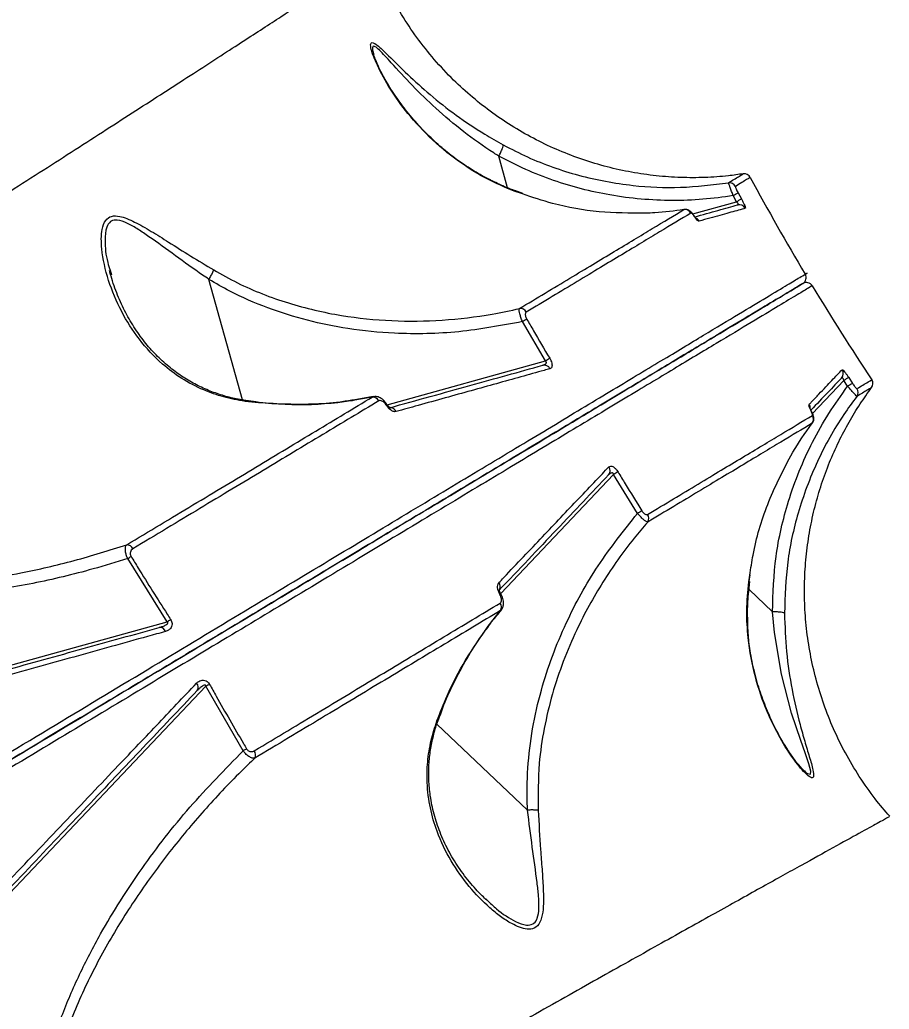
# Model space of a CAD drawing. Header units: millimetres. Extents: x -7245 to 6306, y -6696 to 5973.
# Drawn here: x -2792.1 to -2664.7, y 2020.5 to 2165.5 of the extents above; entities that cross this region are included whole.
import ezdxf

# ---------------------------------------------------------------- set-up
doc = ezdxf.new("R2010")
doc.units = ezdxf.units.MM
for name, color, linetype in [('DIKOM_ОБЪЕКТ', 7, 'Continuous'), ('DIKOM_РАЗМЕР_ЗОНА', 7, 'Continuous'), ('DIKOM_РАЗМЕР_ОБЪЕКТА', 7, 'Continuous')]:
    doc.layers.add(name, color=color, linetype=linetype)
doc.styles.add('style1', font='arial.ttf', dxfattribs={"width": 0.8})
doc.dimstyles.new('1-50', dxfattribs={"dimtxt": 300, "dimasz": 200, "dimexe": 100, "dimexo": 0, "dimgap": 100, "dimtad": 1, "dimtxsty": 'style1', "dimcen": 200, "dimclrd": 7, "dimclre": 7, "dimclrt": 7, "dimadec": 1, "dimazin": 2, "dimtfac": 1, "dimtmove": 0, "dimatfit": 2, "dimfxl": 0, "dimlwd": 25, "dimlwe": 18, "dimarcsym": 0})

# ---------------------------------------------------------------- blocks, each defined once
blk = doc.blocks.new('*D10')
at = {"layer": 'Defpoints', "color": 0, "transparency": 16777216}
for p in [(-4365.71, 2792.53), (4306.16, 475.6), (4306.16, -5965.27)]:
    blk.add_point(p, dxfattribs=at)
at = {"layer": 'DIKOM_РАЗМЕР_ОБЪЕКТА', "color": 7, "lineweight": 18, "transparency": 16777216}
for p, q in [((-4365.71, 2792.53), (-4365.71, -6065.27)), ((4306.16, 475.6), (4306.16, -6065.27))]:
    blk.add_line(p, q, dxfattribs=at)
at = {"layer": 'DIKOM_РАЗМЕР_ОБЪЕКТА', "color": 7, "lineweight": 25, "transparency": 16777216}
blk.add_line((-4165.71, -5965.27), (4106.16, -5965.27), dxfattribs=at)
at = {"layer": 'DIKOM_РАЗМЕР_ОБЪЕКТА', "color": 7, "transparency": 16777216}
for points in [[(-4165.71, -5931.93), (-4165.71, -5998.6), (-4365.71, -5965.27)], [(4106.16, -5931.93), (4106.16, -5998.6), (4306.16, -5965.27)]]:
    blk.add_solid(points, dxfattribs=at)
at = {"layer": 'DIKOM_РАЗМЕР_ОБЪЕКТА', "color": 7, "transparency": 16777216, "insert": (-85.78, -5712.1), "char_height": 300, "attachment_point": 5, "style": 'style1'}
blk.add_mtext('8650', dxfattribs=at)
blk = doc.blocks.new('*D11')
at = {"layer": 'Defpoints', "color": 0, "transparency": 16777216}
for p in [(-3472.32, 4472.83), (-6199.73, -2928.86), (1850.21, -2928.86)]:
    blk.add_point(p, dxfattribs=at)
at = {"layer": 'DIKOM_РАЗМЕР_ОБЪЕКТА', "color": 7, "lineweight": 18, "transparency": 16777216}
for p, q in [((-3472.32, 4472.83), (-6299.73, 4472.83)), ((1850.21, -2928.86), (-6299.73, -2928.86))]:
    blk.add_line(p, q, dxfattribs=at)
at = {"layer": 'DIKOM_РАЗМЕР_ОБЪЕКТА', "color": 7, "lineweight": 25, "transparency": 16777216}
blk.add_line((-6199.73, 4272.83), (-6199.73, -2728.86), dxfattribs=at)
at = {"layer": 'DIKOM_РАЗМЕР_ОБЪЕКТА', "color": 7, "transparency": 16777216}
for points in [[(-6233.06, 4272.83), (-6166.39, 4272.83), (-6199.73, 4472.83)], [(-6233.06, -2728.86), (-6166.39, -2728.86), (-6199.73, -2928.86)]]:
    blk.add_solid(points, dxfattribs=at)
at = {"layer": 'DIKOM_РАЗМЕР_ОБЪЕКТА', "color": 7, "transparency": 16777216, "insert": (-6452.9, 984.54), "char_height": 300, "attachment_point": 5, "rotation": 90, "style": 'style1'}
blk.add_mtext('7400', dxfattribs=at)
blk = doc.blocks.new('*D13')
at = {"layer": 'Defpoints', "color": 0, "transparency": 16777216}
for p in [(-4231.86, 5972.83), (-6795, -4928.88), (1792.4, -4928.88)]:
    blk.add_point(p, dxfattribs=at)
at = {"layer": 'DIKOM_РАЗМЕР_ЗОНА', "color": 7, "lineweight": 18, "transparency": 16777216}
for p, q in [((-4231.86, 5972.83), (-6895, 5972.83)), ((1792.4, -4928.88), (-6895, -4928.88))]:
    blk.add_line(p, q, dxfattribs=at)
at = {"layer": 'DIKOM_РАЗМЕР_ЗОНА', "color": 7, "lineweight": 25, "transparency": 16777216}
blk.add_line((-6795, 5772.83), (-6795, -4728.88), dxfattribs=at)
at = {"layer": 'DIKOM_РАЗМЕР_ЗОНА', "color": 7, "transparency": 16777216}
for points in [[(-6828.33, 5772.83), (-6761.67, 5772.83), (-6795, 5972.83)], [(-6828.33, -4728.88), (-6761.67, -4728.88), (-6795, -4928.88)]]:
    blk.add_solid(points, dxfattribs=at)
at = {"layer": 'DIKOM_РАЗМЕР_ЗОНА', "color": 7, "transparency": 16777216, "insert": (-7048.17, 972.94), "char_height": 300, "attachment_point": 5, "rotation": 90, "style": 'style1'}
blk.add_mtext('10900', dxfattribs=at)

msp = doc.modelspace()

# ---------------------------------------------------------------- linework, layer by layer
at = {"layer": 'DIKOM_ОБЪЕКТ', "color": 7, "linetype": 'Continuous', "lineweight": 15}
for p, q in [((-2740.209, 2160.444), (-2740.27, 2160.638)), ((-2740.267, 2160.597), (-2740.23, 2160.474)), ((-2720.604, 2140.88), (-2721.893, 2145.528)), ((-2688.236, 2141.623), (-2688.022, 2141.752)), ((-2718.445, 2140.006), (-2719.636, 2140.383)), ((-2718.378, 2140.062), (-2719.545, 2140.495)), ((-2686.825, 2140.178), (-2686.335, 2139.289)), ((-2693.475, 2137.074), (-2687.05, 2138.856)), ((-2687.05, 2138.856), (-2687.54, 2139.748)), ((-2693.263, 2136.793), (-2693.259, 2136.787)), ((-2778.905, 2128.807), (-2778.705, 2128.13)), ((-2759.503, 2109.82), (-2764.395, 2127.46)), ((-2715.071, 2115.519), (-2718.442, 2121.29)), ((-2738.247, 2109.092), (-2715.071, 2115.519)), ((-2671.31, 2112.661), (-2675.904, 2107.821)), ((-2670.753, 2111.809), (-2671.31, 2112.661)), ((-2670.593, 2113.089), (-2670.037, 2112.239)), ((-2667.248, 2111.622), (-2667.282, 2111.601)), ((-2740.463, 2110.225), (-2743.289, 2109.713)), ((-2743.289, 2109.713), (-2743.226, 2109.771)), ((-2740.339, 2110.308), (-2743.232, 2109.76)), ((-2740.463, 2110.225), (-2740.324, 2110.26)), ((-2669.174, 2110.465), (-2669.424, 2110.315)), ((-2705.071, 2098.876), (-2721.627, 2081.429)), ((-2701.558, 2093.191), (-2705.071, 2098.876)), ((-2770.51, 2077.314), (-2776.313, 2086.568)), ((-2685.261, 2083.173), (-2685.104, 2084.124)), ((-2685.188, 2083.211), (-2685.059, 2084.164)), ((-2681.777, 2078.764), (-2685.214, 2082.026)), ((-2721.588, 2081.351), (-2721.587, 2081.35)), ((-2721.558, 2079.032), (-2721.666, 2078.942)), ((-2723.445, 2076.687), (-2721.666, 2078.942)), ((-2825.493, 2062.066), (-2770.51, 2077.314)), ((-2723.445, 2076.687), (-2723.364, 2076.715)), ((-2764.831, 2067.863), (-2804.083, 2026.5)), ((-2759.384, 2058.394), (-2764.831, 2067.863)), ((-2717.684, 2049.719), (-2730.964, 2062.322)), ((-2723.817, 2036.717), (-2723.643, 2036.555))]:
    msp.add_line(p, q, dxfattribs=at)
at = {"layer": 'DIKOM_ОБЪЕКТ', "color": 7, "linetype": 'Continuous', "lineweight": 15, "flags": 128}
for points in [[(-2693.259, 2136.787), (-2693.253, 2136.776), (-2693.236, 2136.703)], [(-2738.299, 2109.164), (-2738.299, 2109.158), (-2738.328, 2109.117), (-2738.405, 2109.048)], [(-2676.116, 2108.21), (-2676.059, 2108.16), (-2676.048, 2108.143)], [(-2677.141, 2055.512), (-2676.913, 2055.27), (-2676.653, 2055.07), (-2676.211, 2054.955), (-2676.148, 2055.408), (-2676.421, 2056.47), (-2676.982, 2058.097), (-2677.641, 2059.928), (-2678.971, 2063.935), (-2680.463, 2069.647), (-2681.486, 2075.726), (-2681.769, 2078.756), (-2681.769, 2078.76), (-2681.769, 2078.76)]]:
    msp.add_lwpolyline(points, dxfattribs=at)
at = {"layer": 'DIKOM_ОБЪЕКТ', "color": 7, "linetype": 'Continuous', "lineweight": 15}
for centre, radius, start, end in [((-2685.907, 2141.945), 1, 28.22935, 98.99315), ((-2688.09, 2140.634), 1, 28.2884, 98.41139), ((-2359.315, 2317.953), 370, 208.32132, 210.84547), ((-2690.75, 2145.893), 6.933, 297.58236, 304.48548), ((-2690.182, 2144.832), 6.747, 297.65967, 304.75594), ((-2694.618, 2136.712), 1.001, 28.14711, 97.9334), ((-2686.639, 2137.419), 0.995, 28.54194, 105.37147), ((-2693.423, 2135.539), 1.005, 27.89443, 62.96666), ((-2677.838, 2127.732), 1, 301, 30.82783), ((-2676.808, 2126.017), 1, 31.13438, 121), ((-2359.315, 2317.953), 370, 211.15448, 213.67861), ((-2718.769, 2122.203), 1.006, 27.6389, 95.96433), ((-2723.972, 2131.017), 11.189, 299.62186, 303.46184), ((-2720.42, 2124.552), 10.498, 300.63173, 304.72938), ((-2715.246, 2113.989), 0.928, 24.90067, 103.19944), ((-2672.386, 2113.699), 0.994, 316.64316, 33.48439), ((-2667.495, 2107.076), 6.764, 117.26008, 124.33633), ((-2668.046, 2112.22), 1, 323.02818, 33.72388), ((-2666.866, 2106.145), 6.87, 117.48674, 124.4576), ((-2670.228, 2110.909), 0.999, 323.54978, 33.73991), ((-2740.394, 2109.213), 1.013, 27.18321, 93.89563), ((-2737.818, 2107.735), 0.941, 22.9251, 89.59221), ((-2677.23, 2108.593), 1.003, 359.31112, 34.11789), ((-2676.757, 2106.986), 1.001, 324.06059, 33.84011), ((-2706.503, 2099.44), 0.927, 318.76397, 37.1319), ((-2699.718, 2090.112), 10.27, 117.22452, 121.41165), ((-2695.668, 2083.898), 11.002, 118.46112, 122.36651), ((-2700.905, 2092.473), 1.006, 326.04312, 34.39222), ((-2776.463, 2087.552), 1.032, 26.29133, 89.94271), ((-2784.386, 2099.67), 15.389, 301.6415, 303.83453), ((-2722.596, 2082.449), 0.919, 331.01326, 39.98194), ((-2721.619, 2081.166), 0.188, 80.32001, 129.45252), ((-2722.526, 2079.478), 1.013, 328.10701, 34.83499), ((-2777.615, 2088.214), 13.011, 303.09962, 305.70322), ((-2771.57, 2075.641), 0.838, 16.96182, 97.38863), ((-2766.807, 2067.712), 0.838, 324.65465, 45.0069), ((-2757.835, 2055.117), 14.54, 116.43306, 118.76339), ((-2752.273, 2046.306), 14.025, 118.06165, 120.46678), ((-2758.587, 2057.8), 1.033, 332.06447, 35.67221)]:
    msp.add_arc(centre, radius, start, end, dxfattribs=at)
for points, knots in [([(-2860.06, 2098.256), (-2855.899, 2100.873), (-2847.578, 2106.107), (-2835.741, 2113.577), (-2824.411, 2120.746), (-2813.289, 2127.803), (-2802.51, 2134.665), (-2792.197, 2141.252), (-2782.641, 2147.377), (-2773.91, 2152.99), (-2766.059, 2158.054), (-2759.335, 2162.405), (-2753.704, 2166.058), (-2749.103, 2169.049), (-2745.41, 2171.456), (-2742.644, 2173.261), (-2740.955, 2174.364), (-2740.21, 2174.852), (-2740.368, 2174.748), (-2740.397, 2174.729)], [0, 0, 0, 0, 0.0566677, 0.1133346, 0.1705658, 0.2277969, 0.2910649, 0.3543811, 0.4176485, 0.48278, 0.5479666, 0.6130973, 0.6743748, 0.7356982, 0.7969747, 0.86002, 0.9231162, 0.9861606, 1, 1, 1, 1]), ([(-2686.064, 2142.957), (-2686.783, 2142.849), (-2688.643, 2142.568), (-2691.703, 2142.374), (-2695.243, 2142.363), (-2698.839, 2142.618), (-2702.45, 2143.138), (-2706.045, 2143.929), (-2709.592, 2144.988), (-2713.066, 2146.313), (-2716.444, 2147.899), (-2719.702, 2149.736), (-2722.819, 2151.817), (-2725.777, 2154.128), (-2728.652, 2156.745), (-2731.392, 2159.666), (-2733.939, 2162.877), (-2736.191, 2166.239), (-2738.123, 2169.73), (-2739.48, 2172.581), (-2740.092, 2174.298), (-2740.263, 2174.779)], [0, 0, 0, 0, 0.0320902, 0.0829358, 0.1351113, 0.188176, 0.2418539, 0.2959651, 0.3503889, 0.405045, 0.4598785, 0.514853, 0.5699318, 0.6250952, 0.6803254, 0.7413058, 0.8015587, 0.860977, 0.9196102, 0.9774974, 1, 1, 1, 1]), ([(-2719.636, 2140.383), (-2720.988, 2140.961), (-2723.695, 2142.117), (-2727.763, 2144.631), (-2731.729, 2147.844), (-2735.18, 2151.585), (-2737.876, 2155.356), (-2739.438, 2158.187), (-2740.271, 2160.125), (-2740.642, 2161.249), (-2740.751, 2162.089), (-2740.423, 2162.274), (-2739.761, 2161.836), (-2738.97, 2161.126), (-2737.564, 2159.741), (-2736.229, 2158.445), (-2735.244, 2157.49)], [0, 0, 0, 0, 0.0875686, 0.1752733, 0.2966896, 0.4182768, 0.5239392, 0.6293744, 0.6699291, 0.7103662, 0.752465, 0.7949628, 0.831965, 0.8668589, 0.9018613, 1, 1, 1, 1]), ([(-2721.893, 2145.537), (-2721.894, 2145.538), (-2722.144, 2145.698), (-2723.941, 2146.814), (-2727.14, 2149.106), (-2731.12, 2152.453), (-2734.661, 2155.911), (-2737.067, 2158.553), (-2738.594, 2160.238), (-2739.421, 2161.103), (-2740.055, 2161.637), (-2740.314, 2161.655), (-2740.434, 2161.45), (-2740.453, 2161.162), (-2740.305, 2160.71), (-2740.267, 2160.597)], [0, 0, 0, 0, 0.0001242, 0.0278954, 0.198812, 0.3734206, 0.5376195, 0.7050088, 0.760528, 0.81704, 0.8723061, 0.9177692, 0.9272765, 0.981821, 1, 1, 1, 1]), ([(-2722.852, 2141.915), (-2722.949, 2141.96), (-2723.878, 2142.389), (-2725.55, 2143.358), (-2727.86, 2144.842), (-2730.054, 2146.554), (-2732.179, 2148.477), (-2734.195, 2150.607), (-2736.012, 2152.849), (-2737.517, 2155.017), (-2738.66, 2156.92), (-2739.441, 2158.431), (-2739.93, 2159.537), (-2740.194, 2160.251), (-2740.261, 2160.5), (-2740.285, 2160.591)], [0, 0, 0, 0, 0.0101528, 0.0979934, 0.1901182, 0.2856943, 0.3852647, 0.4930867, 0.6050046, 0.7102161, 0.7981219, 0.8749304, 0.9336569, 0.9758043, 1, 1, 1, 1]), ([(-2735.244, 2157.49), (-2734.182, 2156.505), (-2732.01, 2154.49), (-2728.22, 2151.528), (-2724.58, 2149.059), (-2722.156, 2147.691), (-2721.239, 2147.174)], [0, 0, 0, 0, 0.2684728, 0.5491402, 0.8296352, 1, 1, 1, 1]), ([(-2721.893, 2145.537), (-2721.792, 2145.734), (-2721.591, 2146.127), (-2721.369, 2146.637), (-2721.252, 2146.982), (-2721.228, 2147.128), (-2721.237, 2147.166), (-2721.239, 2147.174)], [0, 0, 0, 0, 0.2525692, 0.5050957, 0.7575588, 0.9486447, 1, 1, 1, 1]), ([(-2721.239, 2147.174), (-2720.062, 2146.569), (-2716.525, 2144.751), (-2710.185, 2142.534), (-2702.625, 2141.121), (-2695.221, 2140.77), (-2690.578, 2141.337), (-2688.236, 2141.623)], [0, 0, 0, 0, 0.1161188, 0.3488657, 0.5873446, 0.791863, 1, 1, 1, 1]), ([(-2721.893, 2145.528), (-2721.893, 2145.53), (-2721.893, 2145.532), (-2721.894, 2145.535), (-2721.893, 2145.537), (-2721.893, 2145.537)], [0, 0, 0, 0, 0.4453785, 0.8105767, 1, 1, 1, 1]), ([(-2687.54, 2139.748), (-2689.018, 2139.543), (-2691.973, 2139.134), (-2696.495, 2138.981), (-2701.055, 2139.183), (-2706.92, 2139.952), (-2712.597, 2141.427), (-2717.985, 2143.517), (-2720.59, 2144.858), (-2721.893, 2145.528)], [0, 0, 0, 0, 0.1264495, 0.2529026, 0.3828647, 0.5128394, 0.7531092, 0.8765533, 1, 1, 1, 1]), ([(-2688.022, 2141.752), (-2687.475, 2142.081), (-2686.354, 2142.755), (-2686.189, 2142.854), (-2686.105, 2142.905)], [0, 0, 0, 0, 0.488064, 1, 1, 1, 1]), ([(-2686.105, 2142.905), (-2686.073, 2142.923), (-2686.039, 2142.943), (-2686.059, 2142.932), (-2686.061, 2142.931)], [0, 0, 0, 0, 0.9132941, 1, 1, 1, 1]), ([(-2719.549, 2140.469), (-2719.964, 2140.625), (-2721.105, 2141.055), (-2722.172, 2141.581), (-2722.852, 2141.915)], [0, 0, 0, 0, 0.3629469, 1, 1, 1, 1]), ([(-2687.54, 2139.748), (-2687.615, 2139.96), (-2687.765, 2140.385), (-2687.969, 2140.951), (-2688.126, 2141.373), (-2688.211, 2141.583), (-2688.229, 2141.613), (-2688.236, 2141.623)], [0, 0, 0, 0, 0.2224299, 0.444854, 0.6638841, 0.8806506, 1, 1, 1, 1]), ([(-2685.033, 2142.416), (-2685.121, 2142.363), (-2685.297, 2142.257), (-2686.569, 2141.492), (-2687.209, 2141.108)], [0, 0, 0, 0, 0.4970039, 1, 1, 1, 1]), ([(-2719.586, 2140.384), (-2719.594, 2140.39), (-2719.606, 2140.401), (-2719.628, 2140.388), (-2719.636, 2140.383)], [0, 0, 0, 0, 0.6218224, 1, 1, 1, 1]), ([(-2700.442, 2137.156), (-2702.699, 2137.175), (-2707.256, 2137.213), (-2713.317, 2138.266), (-2716.973, 2139.507), (-2718.445, 2140.006)], [0, 0, 0, 0, 0.3695588, 0.7463077, 1, 1, 1, 1]), ([(-2687.209, 2141.108), (-2687.214, 2141.099), (-2687.225, 2141.078), (-2687.196, 2140.962), (-2687.115, 2140.755), (-2686.986, 2140.479), (-2686.879, 2140.279), (-2686.825, 2140.178)], [0, 0, 0, 0, 0.1487721, 0.3486811, 0.5572813, 0.778961, 1, 1, 1, 1]), ([(-2686.902, 2138.378), (-2686.874, 2138.389), (-2686.82, 2138.412), (-2686.79, 2138.483), (-2686.804, 2138.554), (-2686.834, 2138.621), (-2686.869, 2138.675), (-2686.942, 2138.763), (-2687.002, 2138.815), (-2687.05, 2138.856)], [0, 0, 0, 0, 0.2068638, 0.4049633, 0.5397687, 0.5907886, 0.7295973, 0.7858595, 1, 1, 1, 1]), ([(-2686.335, 2139.289), (-2686.257, 2139.144), (-2686.101, 2138.853), (-2685.91, 2138.451), (-2685.784, 2138.14), (-2685.731, 2137.941), (-2685.754, 2137.909), (-2685.765, 2137.894)], [0, 0, 0, 0, 0.2064899, 0.4133241, 0.6142972, 0.8135184, 1, 1, 1, 1]), ([(-2718.874, 2123.203), (-2716.346, 2124.723), (-2711.29, 2127.763), (-2704.847, 2131.636), (-2699.191, 2135.037), (-2696.234, 2136.814), (-2694.756, 2137.703)], [0, 0, 0, 0, 0.2486171, 0.4972309, 0.7486149, 1, 1, 1, 1]), ([(-2693.735, 2137.184), (-2695.198, 2136.305), (-2698.122, 2134.547), (-2703.747, 2131.165), (-2710.204, 2127.283), (-2715.32, 2124.207), (-2717.878, 2122.67)], [0, 0, 0, 0, 0.2486162, 0.4972321, 0.7486176, 1, 1, 1, 1]), ([(-2694.756, 2137.703), (-2696.171, 2137.513), (-2698.065, 2137.258), (-2699.962, 2137.177), (-2700.442, 2137.156)], [0, 0, 0, 0, 0.74683, 1, 1, 1, 1]), ([(-2693.263, 2136.784), (-2693.356, 2136.919), (-2693.548, 2137.197), (-2693.822, 2137.469), (-2694.161, 2137.665), (-2694.491, 2137.748), (-2694.704, 2137.708), (-2694.801, 2137.689)], [0, 0, 0, 0, 0.2484342, 0.5111388, 0.6880123, 0.8585975, 1, 1, 1, 1]), ([(-2693.236, 2136.703), (-2693.275, 2136.759), (-2693.373, 2136.902), (-2693.518, 2137.073), (-2693.657, 2137.192), (-2693.709, 2137.186), (-2693.735, 2137.184)], [0, 0, 0, 0, 0.1838142, 0.4627573, 0.730948, 1, 1, 1, 1]), ([(-2693.231, 2136.623), (-2692.013, 2136.961), (-2689.422, 2137.679), (-2687.775, 2138.136), (-2686.902, 2138.378)], [0, 0, 0, 0, 0.4701745, 1, 1, 1, 1]), ([(-2685.765, 2137.894), (-2685.842, 2137.873), (-2686.229, 2137.765), (-2687.338, 2137.456), (-2689.368, 2136.891), (-2691.478, 2136.303), (-2692.534, 2136.009)], [0, 0, 0, 0, 0.0480648, 0.2403263, 0.6198846, 1, 1, 1, 1]), ([(-2759.109, 2109.597), (-2760.165, 2109.79), (-2762.279, 2110.176), (-2765.43, 2111.303), (-2768.471, 2112.911), (-2771.722, 2115.355), (-2774.743, 2118.631), (-2777.346, 2122.785), (-2779.253, 2127.315), (-2780.067, 2130.958), (-2780.213, 2133.444), (-2780.093, 2134.921), (-2779.655, 2136.155), (-2778.733, 2136.82), (-2777.284, 2136.785), (-2775.283, 2135.934), (-2772.871, 2134.55), (-2770.134, 2132.821), (-2767.092, 2130.901), (-2764.835, 2129.54), (-2763.706, 2128.859)], [0, 0, 0, 0, 0.0482089, 0.0964672, 0.1564845, 0.2165962, 0.3050944, 0.3937434, 0.4869562, 0.5799908, 0.6113392, 0.642626, 0.6797858, 0.710026, 0.7402882, 0.7862515, 0.834098, 0.8820736, 0.9410365, 1, 1, 1, 1]), ([(-2764.395, 2127.469), (-2764.396, 2127.47), (-2764.698, 2127.686), (-2766.391, 2128.815), (-2769.352, 2130.962), (-2772.474, 2133.252), (-2774.788, 2134.825), (-2776.364, 2135.754), (-2777.762, 2136.271), (-2778.519, 2136.14), (-2779.055, 2135.791), (-2779.552, 2135.001), (-2779.711, 2132.911), (-2779.494, 2130.683), (-2779.026, 2129.191), (-2778.905, 2128.807)], [0, 0, 0, 0, 0.0001375, 0.0373686, 0.2021488, 0.3700672, 0.4407264, 0.5125733, 0.5872356, 0.6428718, 0.6493687, 0.7117287, 0.8087072, 0.950839, 1, 1, 1, 1]), ([(-2692.959, 2136.403), (-2692.959, 2136.403), (-2692.96, 2136.404), (-2693.006, 2136.449), (-2693.097, 2136.56), (-2693.192, 2136.683), (-2693.252, 2136.778), (-2693.262, 2136.794)], [0, 0, 0, 0, 0.1116831, 0.3122643, 0.5910971, 0.9335448, 1, 1, 1, 1]), ([(-2692.534, 2136.009), (-2692.577, 2136.014), (-2692.663, 2136.023), (-2692.88, 2136.224), (-2693.08, 2136.473), (-2693.201, 2136.652), (-2693.236, 2136.703)], [0, 0, 0, 0, 0.2927159, 0.5850258, 0.8820018, 1, 1, 1, 1]), ([(-2856.242, 2020.535), (-2852.867, 2022.562), (-2843.775, 2028.025), (-2829.441, 2036.639), (-2813.446, 2046.249), (-2797.995, 2055.532), (-2783.157, 2064.448), (-2769.002, 2072.953), (-2755.84, 2080.861), (-2743.694, 2088.159), (-2732.562, 2094.848), (-2722.264, 2101.036), (-2712.871, 2106.679), (-2704.441, 2111.745), (-2697.157, 2116.121), (-2691.021, 2119.808), (-2685.992, 2122.828), (-2682.04, 2125.207), (-2679.033, 2127.001), (-2677.723, 2127.833), (-2676.223, 2128.622), (-2676.98, 2128.244), (-2676.98, 2128.244)], [0, 0, 0, 0, 0.0313057, 0.0843375, 0.1374096, 0.1904412, 0.2450127, 0.2996296, 0.3542012, 0.4072328, 0.4603051, 0.5133364, 0.5679086, 0.6225253, 0.677097, 0.730128, 0.7831999, 0.8362307, 0.890802, 0.9454177, 0.9999885, 1, 1, 1, 1]), ([(-2758.971, 2109.739), (-2759.357, 2109.792), (-2760.457, 2109.945), (-2762.224, 2110.402), (-2764.273, 2111.097), (-2766.284, 2112.011), (-2768.232, 2113.143), (-2770.146, 2114.533), (-2771.987, 2116.183), (-2773.714, 2118.096), (-2775.278, 2120.24), (-2776.666, 2122.611), (-2777.837, 2125.188), (-2778.6, 2127.291), (-2778.898, 2128.499), (-2778.967, 2128.778)], [0, 0, 0, 0, 0.0335986, 0.0958257, 0.161535, 0.2308219, 0.3040644, 0.3817692, 0.4679135, 0.5579759, 0.6527134, 0.7524628, 0.8572171, 0.9670007, 1, 1, 1, 1]), ([(-2764.395, 2127.469), (-2764.286, 2127.661), (-2764.068, 2128.045), (-2763.847, 2128.498), (-2763.744, 2128.747), (-2763.713, 2128.84), (-2763.706, 2128.859)], [0, 0, 0, 0, 0.3413817, 0.682784, 0.9340654, 1, 1, 1, 1]), ([(-2763.706, 2128.859), (-2762.551, 2128.212), (-2759.058, 2126.252), (-2752.797, 2123.848), (-2745.178, 2122.058), (-2737.593, 2121.29), (-2730.185, 2121.387), (-2723.927, 2122.114), (-2720.197, 2122.918), (-2718.874, 2123.203)], [0, 0, 0, 0, 0.0853583, 0.258266, 0.4313017, 0.591293, 0.7518504, 0.911969, 1, 1, 1, 1]), ([(-2764.395, 2127.46), (-2764.395, 2127.461), (-2764.396, 2127.464), (-2764.396, 2127.467), (-2764.395, 2127.469), (-2764.395, 2127.469)], [0, 0, 0, 0, 0.4270171, 0.7972275, 1, 1, 1, 1]), ([(-2718.442, 2121.29), (-2721.537, 2120.711), (-2727.727, 2119.552), (-2736.342, 2119.403), (-2743.772, 2120.119), (-2749.995, 2121.386), (-2755.805, 2123.211), (-2760.615, 2125.288), (-2763.385, 2126.88), (-2764.395, 2127.46)], [0, 0, 0, 0, 0.1992534, 0.3984586, 0.54294, 0.6708138, 0.7989904, 0.9267447, 1, 1, 1, 1]), ([(-2856.158, 2019.42), (-2852.791, 2021.443), (-2843.721, 2026.893), (-2829.42, 2035.485), (-2813.464, 2045.073), (-2798.051, 2054.334), (-2783.247, 2063.229), (-2769.126, 2071.714), (-2755.995, 2079.603), (-2743.879, 2086.884), (-2732.773, 2093.557), (-2722.5, 2099.73), (-2713.129, 2105.36), (-2704.719, 2110.413), (-2697.453, 2114.779), (-2691.329, 2118.459), (-2686.322, 2121.467), (-2682.343, 2123.858), (-2679.48, 2125.578), (-2677.663, 2126.671), (-2677.436, 2126.807), (-2677.323, 2126.875)], [0, 0, 0, 0, 0.0313059, 0.0843377, 0.1374107, 0.1904426, 0.2450153, 0.2996317, 0.354205, 0.4072364, 0.4603092, 0.5133411, 0.5679132, 0.6225302, 0.6771024, 0.7301342, 0.7832072, 0.8362392, 0.8908114, 0.945428, 1, 1, 1, 1]), ([(-2677.323, 2126.875), (-2677.435, 2126.807), (-2677.658, 2126.673), (-2679.444, 2125.6), (-2682.268, 2123.903), (-2686.222, 2121.528), (-2691.26, 2118.5), (-2697.386, 2114.819), (-2704.608, 2110.48), (-2712.892, 2105.502), (-2722.205, 2099.906), (-2732.5, 2093.721), (-2743.731, 2086.973), (-2755.107, 2080.137), (-2766.416, 2073.342), (-2777.466, 2066.702), (-2789.05, 2059.742), (-2801.282, 2052.393), (-2814.163, 2044.652), (-2827.696, 2036.521), (-2841.661, 2028.131), (-2851.327, 2022.322), (-2856.158, 2019.42)], [0, 0, 0, 0, 0.0536724, 0.1075148, 0.1614424, 0.2153707, 0.269213, 0.3228859, 0.3765591, 0.4304016, 0.4843308, 0.5382592, 0.5921022, 0.6457755, 0.6892664, 0.7328032, 0.7763394, 0.8198311, 0.864848, 0.9099153, 0.9549828, 1, 1, 1, 1]), ([(-2675.952, 2126.535), (-2676.059, 2126.47), (-2676.273, 2126.342), (-2677.994, 2125.308), (-2680.757, 2123.648), (-2684.703, 2121.276), (-2689.821, 2118.202), (-2696.002, 2114.487), (-2703.201, 2110.162), (-2711.349, 2105.266), (-2720.579, 2099.719), (-2730.906, 2093.514), (-2742.32, 2086.656), (-2754.052, 2079.606), (-2765.907, 2072.483), (-2777.716, 2065.387), (-2790.171, 2057.904), (-2803.244, 2050.048), (-2816.795, 2041.906), (-2830.752, 2033.519), (-2843.549, 2025.83), (-2851.838, 2020.85), (-2855.213, 2018.822)], [0, 0, 0, 0, 0.0530209, 0.1060931, 0.1591252, 0.2136974, 0.268314, 0.3228862, 0.3759178, 0.4289908, 0.4820224, 0.5365946, 0.5912109, 0.6457833, 0.691938, 0.7381459, 0.7843548, 0.8310006, 0.8776472, 0.9231189, 0.9686937, 1, 1, 1, 1]), ([(-2718.442, 2121.29), (-2718.516, 2121.489), (-2718.665, 2121.887), (-2718.822, 2122.437), (-2718.906, 2122.873), (-2718.912, 2123.113), (-2718.883, 2123.181), (-2718.874, 2123.203)], [0, 0, 0, 0, 0.2221015, 0.44444, 0.6651336, 0.8922784, 1, 1, 1, 1]), ([(-2717.878, 2122.67), (-2717.884, 2122.666), (-2717.928, 2122.637), (-2717.991, 2122.556), (-2718.025, 2122.386), (-2718.005, 2122.175), (-2717.932, 2121.929), (-2717.846, 2121.765), (-2717.803, 2121.683)], [0, 0, 0, 0, 0.0354478, 0.25739, 0.4482653, 0.6280405, 0.8142152, 1, 1, 1, 1]), ([(-2717.803, 2121.683), (-2717.471, 2121.105), (-2716.364, 2119.177), (-2715.232, 2117.264), (-2714.439, 2115.924)], [0, 0, 0, 0, 0.2996187, 1, 1, 1, 1]), ([(-2715.458, 2114.893), (-2715.401, 2114.91), (-2715.27, 2114.951), (-2715.1, 2115.037), (-2714.984, 2115.14), (-2714.938, 2115.226), (-2714.925, 2115.288), (-2714.931, 2115.349), (-2714.96, 2115.412), (-2715.007, 2115.471), (-2715.049, 2115.502), (-2715.071, 2115.519)], [0, 0, 0, 0, 0.1851375, 0.4304634, 0.6101396, 0.6933235, 0.7463937, 0.8082388, 0.8666595, 0.9298022, 1, 1, 1, 1]), ([(-2714.439, 2115.924), (-2714.372, 2115.802), (-2714.239, 2115.557), (-2714.122, 2115.188), (-2714.084, 2114.868), (-2714.131, 2114.606), (-2714.245, 2114.443), (-2714.358, 2114.398), (-2714.404, 2114.38)], [0, 0, 0, 0, 0.1642523, 0.3291275, 0.4897029, 0.6615869, 0.8613943, 1, 1, 1, 1]), ([(-2737.963, 2108.651), (-2733.927, 2109.771), (-2725.842, 2112.013), (-2718.923, 2113.932), (-2715.458, 2114.893)], [0, 0, 0, 0, 0.4991786, 1, 1, 1, 1]), ([(-2714.404, 2114.38), (-2714.683, 2114.302), (-2716.079, 2113.914), (-2719.809, 2112.875), (-2725.875, 2111.185), (-2732.079, 2109.458), (-2735.877, 2108.401), (-2736.951, 2108.102)], [0, 0, 0, 0, 0.0413728, 0.2068751, 0.5381575, 0.8694396, 1, 1, 1, 1]), ([(-2676.399, 2109.156), (-2676.299, 2109.261), (-2675.8, 2109.785), (-2674.594, 2111.053), (-2672.97, 2112.761), (-2672.028, 2113.751), (-2671.557, 2114.247)], [0, 0, 0, 0, 0.0480619, 0.2403245, 0.6198795, 1, 1, 1, 1]), ([(-2671.557, 2114.247), (-2671.534, 2114.249), (-2671.489, 2114.251), (-2671.314, 2114.077), (-2671.083, 2113.793), (-2670.831, 2113.447), (-2670.668, 2113.202), (-2670.593, 2113.089)], [0, 0, 0, 0, 0.213085, 0.426452, 0.6305632, 0.8288758, 1, 1, 1, 1]), ([(-2671.663, 2113.016), (-2672.284, 2112.362), (-2673.447, 2111.136), (-2675.278, 2109.206), (-2676.132, 2108.307)], [0, 0, 0, 0, 0.5338074, 1, 1, 1, 1]), ([(-2671.31, 2112.661), (-2671.322, 2112.712), (-2671.342, 2112.803), (-2671.383, 2112.9), (-2671.425, 2112.975), (-2671.458, 2113.017), (-2671.51, 2113.056), (-2671.545, 2113.068), (-2671.605, 2113.064), (-2671.637, 2113.038), (-2671.663, 2113.016)], [0, 0, 0, 0, 0.1794032, 0.3191431, 0.3689689, 0.5163781, 0.5564344, 0.7165882, 0.7655003, 1, 1, 1, 1]), ([(-2669.397, 2111.464), (-2668.803, 2111.821), (-2667.616, 2112.536), (-2667.03, 2112.879), (-2667.219, 2112.772), (-2667.221, 2112.771)], [0, 0, 0, 0, 0.4969937, 0.9939904, 1, 1, 1, 1]), ([(-2681.777, 2078.764), (-2681.685, 2081.474), (-2681.499, 2086.959), (-2679.878, 2093.848), (-2677.908, 2099.402), (-2675.927, 2103.712), (-2673.578, 2107.889), (-2671.695, 2110.503), (-2670.753, 2111.809)], [0, 0, 0, 0, 0.2282496, 0.4620553, 0.5944953, 0.726932, 0.8634634, 1, 1, 1, 1]), ([(-2664.58, 2048.802), (-2665.303, 2049.64), (-2666.908, 2051.498), (-2669.074, 2054.607), (-2671.116, 2058.039), (-2672.851, 2061.581), (-2674.286, 2065.201), (-2675.424, 2068.876), (-2676.267, 2072.581), (-2676.822, 2076.294), (-2677.094, 2079.99), (-2677.094, 2083.648), (-2676.833, 2087.248), (-2676.322, 2090.767), (-2675.575, 2094.188), (-2674.611, 2097.494), (-2673.444, 2100.665), (-2672.098, 2103.688), (-2670.589, 2106.545), (-2668.985, 2109.194), (-2667.808, 2110.832), (-2667.243, 2111.618)], [0, 0, 0, 0, 0.0487995, 0.1082497, 0.1669108, 0.2248317, 0.2820412, 0.3385563, 0.3943874, 0.4495383, 0.5039999, 0.5577601, 0.6107937, 0.6630662, 0.7145422, 0.7651526, 0.8148392, 0.8635049, 0.9110419, 0.9573108, 1, 1, 1, 1]), ([(-2669.424, 2110.315), (-2669.442, 2110.341), (-2669.478, 2110.395), (-2669.719, 2110.671), (-2670.065, 2111.058), (-2670.432, 2111.46), (-2670.667, 2111.715), (-2670.753, 2111.809)], [0, 0, 0, 0, 0.2193418, 0.4388739, 0.6559818, 0.8732966, 1, 1, 1, 1]), ([(-2670.037, 2112.239), (-2669.986, 2112.162), (-2669.878, 2112), (-2669.712, 2111.773), (-2669.56, 2111.588), (-2669.444, 2111.47), (-2669.413, 2111.466), (-2669.397, 2111.464)], [0, 0, 0, 0, 0.1798149, 0.3800884, 0.5811777, 0.7906427, 1, 1, 1, 1]), ([(-2667.282, 2111.601), (-2667.36, 2111.554), (-2667.508, 2111.465), (-2668.636, 2110.788), (-2669.174, 2110.465)], [0, 0, 0, 0, 0.5227103, 1, 1, 1, 1]), ([(-2776.462, 2088.584), (-2773.189, 2090.551), (-2766.642, 2094.486), (-2757.422, 2100.03), (-2748.614, 2105.324), (-2743.18, 2108.591), (-2740.463, 2110.225)], [0, 0, 0, 0, 0.2491245, 0.4982426, 0.7491215, 1, 1, 1, 1]), ([(-2739.492, 2109.676), (-2742.193, 2108.053), (-2747.595, 2104.805), (-2756.388, 2099.52), (-2765.637, 2093.96), (-2772.238, 2089.993), (-2775.538, 2088.009)], [0, 0, 0, 0, 0.2491186, 0.4982412, 0.7491191, 1, 1, 1, 1]), ([(-2743.289, 2109.713), (-2743.399, 2109.697), (-2746.04, 2109.296), (-2751.337, 2108.835), (-2756.501, 2109.341), (-2759.109, 2109.597)], [0, 0, 0, 0, 0.0209575, 0.5055818, 1, 1, 1, 1]), ([(-2758.983, 2109.688), (-2759.001, 2109.697), (-2759.031, 2109.711), (-2759.077, 2109.649), (-2759.101, 2109.61), (-2759.109, 2109.597)], [0, 0, 0, 0, 0.4948422, 0.8374144, 1, 1, 1, 1]), ([(-2743.232, 2109.802), (-2743.874, 2109.696), (-2745.883, 2109.366), (-2749.296, 2109.144), (-2753.424, 2109.153), (-2756.659, 2109.362), (-2758.491, 2109.67), (-2758.974, 2109.751)], [0, 0, 0, 0, 0.1236143, 0.3867057, 0.6478601, 0.9073361, 1, 1, 1, 1]), ([(-2738.307, 2109.16), (-2738.428, 2109.336), (-2738.703, 2109.738), (-2739.246, 2110.13), (-2739.819, 2110.343), (-2740.175, 2110.296), (-2740.324, 2110.277)], [0, 0, 0, 0, 0.2443849, 0.5573606, 0.8146878, 1, 1, 1, 1]), ([(-2738.405, 2109.048), (-2738.431, 2109.088), (-2738.533, 2109.246), (-2738.748, 2109.479), (-2739.027, 2109.667), (-2739.291, 2109.748), (-2739.425, 2109.7), (-2739.492, 2109.676)], [0, 0, 0, 0, 0.079802, 0.3180718, 0.555545, 0.7772755, 1, 1, 1, 1]), ([(-2669.424, 2110.315), (-2670.058, 2109.447), (-2672.243, 2106.45), (-2675.378, 2100.825), (-2678.112, 2093.522), (-2679.77, 2086.024), (-2679.934, 2081.071), (-2680.017, 2078.569)], [0, 0, 0, 0, 0.0949211, 0.3276209, 0.5657361, 0.780599, 1, 1, 1, 1]), ([(-2736.951, 2108.102), (-2737.064, 2108.091), (-2737.29, 2108.07), (-2737.701, 2108.272), (-2738.094, 2108.602), (-2738.308, 2108.909), (-2738.405, 2109.048)], [0, 0, 0, 0, 0.259111, 0.517641, 0.78117, 1, 1, 1, 1]), ([(-2737.805, 2108.666), (-2737.803, 2108.666), (-2737.798, 2108.664), (-2737.888, 2108.706), (-2738.031, 2108.824), (-2738.185, 2108.987), (-2738.266, 2109.118), (-2738.297, 2109.167)], [0, 0, 0, 0, 0.1232259, 0.3457002, 0.6011467, 0.8484188, 1, 1, 1, 1]), ([(-2676.116, 2108.21), (-2676.187, 2108.349), (-2676.328, 2108.628), (-2676.43, 2108.949), (-2676.435, 2109.106), (-2676.406, 2109.147), (-2676.399, 2109.156)], [0, 0, 0, 0, 0.3052964, 0.611405, 0.9125549, 1, 1, 1, 1]), ([(-2676.047, 2108.144), (-2676.065, 2108.176), (-2676.133, 2108.298), (-2676.202, 2108.454), (-2676.246, 2108.579), (-2676.249, 2108.592), (-2676.251, 2108.598)], [0, 0, 0, 0, 0.1392124, 0.5255915, 0.8103401, 1, 1, 1, 1]), ([(-2675.923, 2106.418), (-2675.866, 2106.512), (-2675.757, 2106.689), (-2675.703, 2106.983), (-2675.712, 2107.268), (-2675.797, 2107.617), (-2675.944, 2107.958), (-2676.093, 2108.222), (-2676.139, 2108.303)], [0, 0, 0, 0, 0.150964, 0.2841348, 0.4161729, 0.5795892, 0.8702147, 1, 1, 1, 1]), ([(-2675.925, 2107.543), (-2675.918, 2107.55), (-2675.891, 2107.574), (-2675.894, 2107.687), (-2675.965, 2107.913), (-2676.066, 2108.111), (-2676.116, 2108.21)], [0, 0, 0, 0, 0.1086601, 0.3983536, 0.6996363, 1, 1, 1, 1]), ([(-2700.075, 2093.041), (-2697.544, 2094.561), (-2692.48, 2097.602), (-2686.029, 2101.476), (-2680.365, 2104.877), (-2677.405, 2106.655), (-2675.925, 2107.543)], [0, 0, 0, 0, 0.2486164, 0.4972338, 0.7486181, 1, 1, 1, 1]), ([(-2675.946, 2106.398), (-2677.408, 2105.521), (-2680.33, 2103.766), (-2685.951, 2100.391), (-2692.403, 2096.516), (-2697.515, 2093.446), (-2700.071, 2091.911)], [0, 0, 0, 0, 0.2486137, 0.4972313, 0.7486144, 1, 1, 1, 1]), ([(-2679.098, 2101.635), (-2678.234, 2103.041), (-2677.237, 2104.663), (-2676.098, 2106.194), (-2675.946, 2106.398)], [0, 0, 0, 0, 0.8666804, 1, 1, 1, 1]), ([(-2685.104, 2084.124), (-2684.954, 2085.113), (-2684.419, 2088.649), (-2682.679, 2094.658), (-2680.302, 2099.29), (-2679.098, 2101.635)], [0, 0, 0, 0, 0.1610453, 0.5752429, 1, 1, 1, 1]), ([(-2721.892, 2083.039), (-2721.647, 2083.296), (-2720.424, 2084.583), (-2717.309, 2087.859), (-2712.738, 2092.666), (-2708.641, 2096.974), (-2706.398, 2099.333), (-2705.764, 2100)], [0, 0, 0, 0, 0.041377, 0.206873, 0.538157, 0.8694384, 1, 1, 1, 1]), ([(-2705.764, 2100), (-2705.673, 2100.06), (-2705.522, 2100.159), (-2705.189, 2100.062), (-2704.882, 2099.844), (-2704.611, 2099.545), (-2704.475, 2099.333), (-2704.416, 2099.244)], [0, 0, 0, 0, 0.3038494, 0.5023038, 0.7017387, 0.873305, 1, 1, 1, 1]), ([(-2705.806, 2098.829), (-2708.272, 2096.229), (-2713.214, 2091.021), (-2718.99, 2084.935), (-2721.882, 2081.887)], [0, 0, 0, 0, 0.4991747, 1, 1, 1, 1]), ([(-2705.071, 2098.876), (-2705.078, 2098.917), (-2705.091, 2098.985), (-2705.138, 2099.061), (-2705.193, 2099.107), (-2705.262, 2099.132), (-2705.378, 2099.13), (-2705.576, 2099.047), (-2705.715, 2098.915), (-2705.806, 2098.829)], [0, 0, 0, 0, 0.1045466, 0.1741049, 0.2297886, 0.3048695, 0.3966629, 0.608715, 1, 1, 1, 1]), ([(-2704.416, 2099.244), (-2704.071, 2098.674), (-2702.917, 2096.775), (-2701.737, 2094.89), (-2700.911, 2093.57)], [0, 0, 0, 0, 0.299619, 1, 1, 1, 1]), ([(-2700.911, 2093.57), (-2700.878, 2093.52), (-2700.794, 2093.393), (-2700.625, 2093.205), (-2700.424, 2093.056), (-2700.224, 2092.987), (-2700.128, 2093.022), (-2700.075, 2093.041)], [0, 0, 0, 0, 0.1206211, 0.3074962, 0.5229828, 0.7374199, 1, 1, 1, 1]), ([(-2717.684, 2049.719), (-2717.69, 2049.839), (-2717.796, 2051.889), (-2717.741, 2055.887), (-2717.037, 2061.646), (-2715.791, 2067.129), (-2714.106, 2072.298), (-2711.499, 2078.482), (-2707.555, 2085.67), (-2703.557, 2090.683), (-2701.558, 2093.191)], [0, 0, 0, 0, 0.007535, 0.1291254, 0.2511183, 0.3728265, 0.4835493, 0.5942921, 0.7971154, 1, 1, 1, 1]), ([(-2700.071, 2091.911), (-2700.132, 2091.925), (-2700.255, 2091.952), (-2700.603, 2092.21), (-2701.017, 2092.594), (-2701.348, 2092.948), (-2701.522, 2093.149), (-2701.558, 2093.191)], [0, 0, 0, 0, 0.2435283, 0.4874991, 0.7197, 0.9417445, 1, 1, 1, 1]), ([(-2700.071, 2091.911), (-2700.739, 2091.126), (-2703.109, 2088.34), (-2706.767, 2083.167), (-2710.143, 2077.057), (-2712.505, 2071.519), (-2714.121, 2066.698), (-2715.311, 2061.698), (-2716.167, 2056), (-2716.14, 2051.967), (-2716.125, 2049.671)], [0, 0, 0, 0, 0.0670626, 0.2378703, 0.4109004, 0.5196039, 0.6283028, 0.7402339, 0.8521484, 1, 1, 1, 1]), ([(-2842.019, 2088.119), (-2840.823, 2087.552), (-2837.21, 2085.837), (-2830.787, 2083.948), (-2822.113, 2082.522), (-2812.531, 2082.084), (-2802.189, 2082.728), (-2792.717, 2084.22), (-2784.128, 2086.178), (-2779.018, 2087.782), (-2776.462, 2088.584)], [0, 0, 0, 0, 0.0588084, 0.17772, 0.2968124, 0.4509435, 0.6056234, 0.7600472, 0.8800233, 1, 1, 1, 1]), ([(-2776.313, 2086.568), (-2776.387, 2086.747), (-2776.534, 2087.104), (-2776.646, 2087.626), (-2776.665, 2088.083), (-2776.595, 2088.406), (-2776.501, 2088.532), (-2776.462, 2088.584)], [0, 0, 0, 0, 0.2022069, 0.4042995, 0.6105966, 0.8410379, 1, 1, 1, 1]), ([(-2775.538, 2088.009), (-2775.631, 2087.94), (-2775.795, 2087.82), (-2775.929, 2087.557), (-2775.958, 2087.31), (-2775.921, 2087.085), (-2775.852, 2086.953), (-2775.818, 2086.887)], [0, 0, 0, 0, 0.3195605, 0.5618377, 0.7278394, 0.8639521, 1, 1, 1, 1]), ([(-2776.313, 2086.568), (-2778.001, 2086.048), (-2782.583, 2084.635), (-2790.211, 2082.828), (-2799.197, 2081.35), (-2808.275, 2080.61), (-2816.061, 2080.663), (-2822.822, 2081.243), (-2828.562, 2082.147), (-2834.514, 2083.667), (-2839.158, 2085.392), (-2841.738, 2086.696), (-2842.491, 2087.077)], [0, 0, 0, 0, 0.0783316, 0.2125899, 0.3472635, 0.4817955, 0.6158498, 0.6916649, 0.7820743, 0.8726226, 0.9628137, 1, 1, 1, 1]), ([(-2775.818, 2086.887), (-2775.47, 2086.319), (-2773.734, 2083.477), (-2771.797, 2080.4), (-2770.188, 2077.905), (-2770.022, 2077.648)], [0, 0, 0, 0, 0.1831624, 0.9158889, 1, 1, 1, 1]), ([(-2721.739, 2081.311), (-2721.82, 2081.472), (-2721.984, 2081.793), (-2722.089, 2082.275), (-2722.087, 2082.733), (-2721.96, 2082.933), (-2721.892, 2083.039)], [0, 0, 0, 0, 0.2322779, 0.4640856, 0.7140819, 1, 1, 1, 1]), ([(-2721.585, 2081.351), (-2721.592, 2081.361), (-2721.646, 2081.442), (-2721.717, 2081.614), (-2721.783, 2081.831), (-2721.8, 2081.977), (-2721.789, 2082.042), (-2721.793, 2082.03), (-2721.793, 2082.029)], [0, 0, 0, 0, 0.0295929, 0.2532831, 0.5087936, 0.7553359, 0.9773654, 1, 1, 1, 1]), ([(-2677.734, 2062.254), (-2677.505, 2061.424), (-2677.046, 2059.765), (-2676.352, 2057.491), (-2675.826, 2055.688), (-2675.67, 2054.575), (-2676.001, 2054.321), (-2676.75, 2054.869), (-2677.645, 2055.832), (-2678.974, 2057.527), (-2680.715, 2060.245), (-2682.72, 2064.32), (-2684.411, 2069.184), (-2685.352, 2074.214), (-2685.629, 2078.945), (-2685.384, 2081.752), (-2685.261, 2083.173)], [0, 0, 0, 0, 0.0586097, 0.1171344, 0.1771441, 0.2194612, 0.2621858, 0.30792, 0.3495814, 0.3921958, 0.4914217, 0.5926585, 0.712622, 0.8357267, 0.9168398, 1, 1, 1, 1]), ([(-2685.384, 2077.227), (-2685.401, 2077.642), (-2685.456, 2078.982), (-2685.355, 2080.988), (-2685.156, 2082.581), (-2685.078, 2083.207)], [0, 0, 0, 0, 0.2136987, 0.6906353, 1, 1, 1, 1]), ([(-2685.261, 2083.173), (-2685.252, 2083.177), (-2685.23, 2083.19), (-2685.234, 2083.207), (-2685.237, 2083.217)], [0, 0, 0, 0, 0.3694239, 1, 1, 1, 1]), ([(-2721.695, 2080.057), (-2721.668, 2080.076), (-2721.581, 2080.141), (-2721.498, 2080.335), (-2721.493, 2080.638), (-2721.568, 2080.976), (-2721.682, 2081.199), (-2721.739, 2081.311)], [0, 0, 0, 0, 0.1044343, 0.3454911, 0.5760292, 0.7878684, 1, 1, 1, 1]), ([(-2721.563, 2079.035), (-2721.491, 2079.126), (-2721.319, 2079.344), (-2721.202, 2079.802), (-2721.21, 2080.39), (-2721.351, 2080.941), (-2721.547, 2081.254), (-2721.603, 2081.343)], [0, 0, 0, 0, 0.1415796, 0.3407644, 0.5800913, 0.8806214, 1, 1, 1, 1]), ([(-2757.748, 2058.402), (-2754.47, 2060.371), (-2747.914, 2064.309), (-2738.679, 2069.855), (-2729.858, 2075.154), (-2724.416, 2078.422), (-2721.695, 2080.057)], [0, 0, 0, 0, 0.2491194, 0.498243, 0.7491209, 1, 1, 1, 1]), ([(-2770.022, 2077.648), (-2769.969, 2077.553), (-2769.862, 2077.363), (-2769.799, 2077.059), (-2769.817, 2076.737), (-2769.969, 2076.371), (-2770.299, 2076.056), (-2770.615, 2075.941), (-2770.769, 2075.885)], [0, 0, 0, 0, 0.1098486, 0.2200604, 0.3257324, 0.4925164, 0.753764, 1, 1, 1, 1]), ([(-2721.666, 2078.942), (-2724.365, 2077.322), (-2729.762, 2074.081), (-2738.546, 2068.805), (-2747.784, 2063.256), (-2754.378, 2059.296), (-2757.675, 2057.316)], [0, 0, 0, 0, 0.2491221, 0.4982415, 0.7491203, 1, 1, 1, 1]), ([(-2723.373, 2076.714), (-2723.185, 2076.968), (-2722.602, 2077.755), (-2721.961, 2078.496), (-2721.526, 2078.998)], [0, 0, 0, 0, 0.3221182, 1, 1, 1, 1]), ([(-2681.769, 2078.76), (-2681.77, 2078.76), (-2681.772, 2078.761), (-2681.775, 2078.762), (-2681.777, 2078.764), (-2681.777, 2078.764)], [0, 0, 0, 0, 0.3254024, 0.7952022, 1, 1, 1, 1]), ([(-2680.017, 2078.569), (-2680.023, 2078.574), (-2680.047, 2078.595), (-2680.161, 2078.64), (-2680.467, 2078.696), (-2681.027, 2078.747), (-2681.509, 2078.756), (-2681.769, 2078.76)], [0, 0, 0, 0, 0.0513506, 0.1966293, 0.4492753, 0.7019347, 1, 1, 1, 1]), ([(-2680.017, 2078.569), (-2679.946, 2076.673), (-2679.802, 2072.827), (-2678.974, 2067.315), (-2678.147, 2063.941), (-2677.734, 2062.254)], [0, 0, 0, 0, 0.3271825, 0.6636562, 1, 1, 1, 1]), ([(-2818.733, 2063.422), (-2814.591, 2064.57), (-2806.307, 2066.868), (-2794.361, 2070.181), (-2782.748, 2073.401), (-2775.368, 2075.448), (-2771.678, 2076.471)], [0, 0, 0, 0, 0.2492681, 0.498538, 0.749271, 1, 1, 1, 1]), ([(-2771.678, 2076.471), (-2771.508, 2076.522), (-2771.173, 2076.623), (-2770.773, 2076.803), (-2770.523, 2076.974), (-2770.43, 2077.093), (-2770.412, 2077.166), (-2770.417, 2077.203), (-2770.429, 2077.239), (-2770.456, 2077.277), (-2770.49, 2077.3), (-2770.51, 2077.314)], [0, 0, 0, 0, 0.3169807, 0.6270281, 0.7914118, 0.870559, 0.8978761, 0.9254588, 0.9332511, 0.960368, 1, 1, 1, 1]), ([(-2730.974, 2062.773), (-2730.495, 2064.004), (-2729.299, 2067.076), (-2726.859, 2071.793), (-2724.587, 2075.049), (-2723.445, 2076.687)], [0, 0, 0, 0, 0.249556, 0.6225641, 1, 1, 1, 1]), ([(-2730.776, 2062.819), (-2730.505, 2063.587), (-2729.789, 2065.625), (-2728.301, 2068.816), (-2726.332, 2072.373), (-2724.666, 2075.009), (-2723.586, 2076.393), (-2723.346, 2076.701)], [0, 0, 0, 0, 0.1542377, 0.4093431, 0.6665031, 0.9260511, 1, 1, 1, 1]), ([(-2677.156, 2055.5), (-2677.205, 2055.545), (-2677.357, 2055.684), (-2677.769, 2056.139), (-2678.429, 2056.952), (-2679.284, 2058.143), (-2680.314, 2059.785), (-2681.432, 2061.827), (-2682.549, 2064.231), (-2683.592, 2066.977), (-2684.455, 2069.935), (-2685.038, 2072.862), (-2685.349, 2075.281), (-2685.374, 2076.698), (-2685.384, 2077.227)], [0, 0, 0, 0, 0.019929, 0.0620136, 0.1140674, 0.1926545, 0.2785431, 0.3760082, 0.489123, 0.6065586, 0.7300691, 0.8486444, 0.9434284, 1, 1, 1, 1]), ([(-2770.769, 2075.885), (-2771.207, 2075.763), (-2773.395, 2075.154), (-2779.165, 2073.548), (-2788.3, 2071.005), (-2801.665, 2067.286), (-2811.781, 2064.471), (-2817.915, 2062.765)], [0, 0, 0, 0, 0.0299911, 0.1499523, 0.3900711, 0.63019, 1, 1, 1, 1]), ([(-2799.932, 2032.837), (-2799.572, 2033.216), (-2797.773, 2035.108), (-2793.142, 2039.981), (-2786.171, 2047.313), (-2778.702, 2055.171), (-2772.047, 2062.17), (-2768.159, 2066.26), (-2766.214, 2068.305)], [0, 0, 0, 0, 0.0299894, 0.1499481, 0.3900564, 0.6301631, 0.8150808, 1, 1, 1, 1]), ([(-2766.214, 2068.305), (-2766.008, 2068.478), (-2765.714, 2068.724), (-2765.198, 2068.78), (-2764.851, 2068.691), (-2764.562, 2068.486), (-2764.399, 2068.293), (-2764.326, 2068.169), (-2764.307, 2068.137)], [0, 0, 0, 0, 0.4029487, 0.5733231, 0.7451267, 0.8534345, 0.9618132, 1, 1, 1, 1]), ([(-2764.831, 2067.863), (-2764.833, 2067.878), (-2764.836, 2067.909), (-2764.851, 2067.955), (-2764.873, 2067.986), (-2764.901, 2068.01), (-2764.941, 2068.028), (-2765.061, 2068.037), (-2765.256, 2067.955), (-2765.529, 2067.778), (-2765.825, 2067.53), (-2766.025, 2067.327), (-2766.123, 2067.227)], [0, 0, 0, 0, 0.0253922, 0.0516751, 0.0781472, 0.0863292, 0.1148168, 0.1527993, 0.3029014, 0.4907712, 0.7489836, 1, 1, 1, 1]), ([(-2764.307, 2068.137), (-2763.982, 2067.555), (-2762.356, 2064.65), (-2760.538, 2061.501), (-2759.026, 2058.945), (-2758.87, 2058.682)], [0, 0, 0, 0, 0.1831695, 0.915883, 1, 1, 1, 1]), ([(-2766.123, 2067.227), (-2768.744, 2064.466), (-2773.985, 2058.943), (-2782.261, 2050.222), (-2790.809, 2041.214), (-2796.761, 2034.942), (-2799.737, 2031.806)], [0, 0, 0, 0, 0.2492692, 0.4985389, 0.7492715, 1, 1, 1, 1]), ([(-2716.125, 2049.671), (-2716.016, 2047.736), (-2715.851, 2044.803), (-2715.557, 2041.041), (-2715.396, 2038.549), (-2715.337, 2036.433), (-2715.422, 2034.679), (-2715.787, 2033.168), (-2716.616, 2032.318), (-2717.719, 2032.213), (-2718.857, 2032.511), (-2720.173, 2033.13), (-2721.653, 2034.085), (-2723.799, 2035.826), (-2726.344, 2038.466), (-2729.003, 2042.219), (-2730.891, 2046.124), (-2732.023, 2050.002), (-2732.47, 2053.418), (-2732.391, 2056.768), (-2731.926, 2059.822), (-2731.277, 2061.833), (-2730.974, 2062.773)], [0, 0, 0, 0, 0.0867786, 0.1315353, 0.1762538, 0.2078812, 0.2400695, 0.273697, 0.3076355, 0.337219, 0.3647996, 0.3930658, 0.433349, 0.4736752, 0.556363, 0.6423799, 0.7300144, 0.7923673, 0.8559818, 0.9051978, 0.9556701, 1, 1, 1, 1]), ([(-2723.668, 2036.527), (-2723.886, 2036.728), (-2724.785, 2037.561), (-2726.271, 2039.223), (-2728.021, 2041.567), (-2729.508, 2044.109), (-2730.674, 2046.729), (-2731.512, 2049.402), (-2732.009, 2051.964), (-2732.203, 2054.369), (-2732.155, 2056.592), (-2731.907, 2058.749), (-2731.443, 2060.817), (-2731.076, 2062.181), (-2730.806, 2062.828), (-2730.806, 2062.83)], [0, 0, 0, 0, 0.0341966, 0.1410771, 0.2542413, 0.3624834, 0.4656217, 0.5641003, 0.6586188, 0.7349798, 0.8069917, 0.8747052, 0.938864, 0.9998197, 1, 1, 1, 1]), ([(-2730.974, 2062.773), (-2730.959, 2062.774), (-2730.914, 2062.777), (-2730.837, 2062.788), (-2730.835, 2062.821), (-2730.835, 2062.841)], [0, 0, 0, 0, 0.1625034, 0.5051342, 1, 1, 1, 1]), ([(-2790.004, 1999.724), (-2789.992, 2000.428), (-2789.944, 2003.147), (-2789.361, 2007.861), (-2787.986, 2013.749), (-2785.993, 2019.692), (-2783.444, 2025.653), (-2779.634, 2032.983), (-2774.344, 2041.27), (-2767.35, 2050.267), (-2762.038, 2055.687), (-2759.384, 2058.394)], [0, 0, 0, 0, 0.0310725, 0.1198387, 0.2089556, 0.2979293, 0.3968248, 0.4957439, 0.6636301, 0.8319685, 1, 1, 1, 1]), ([(-2757.675, 2057.316), (-2758.35, 2056.666), (-2760.914, 2054.196), (-2765.167, 2049.688), (-2770.229, 2043.635), (-2774.89, 2037.256), (-2779.128, 2030.51), (-2782.857, 2023.388), (-2785.937, 2015.864), (-2787.767, 2009.282), (-2788.67, 2003.837), (-2788.798, 2001.046), (-2788.862, 1999.651)], [0, 0, 0, 0, 0.0419945, 0.1595215, 0.2774922, 0.3953151, 0.5131219, 0.6338783, 0.7545651, 0.8758674, 0.9379469, 1, 1, 1, 1]), ([(-2757.675, 2057.316), (-2757.794, 2057.307), (-2758.034, 2057.288), (-2758.527, 2057.538), (-2759.008, 2057.937), (-2759.27, 2058.255), (-2759.384, 2058.394)], [0, 0, 0, 0, 0.2829606, 0.5674643, 0.8111641, 1, 1, 1, 1]), ([(-2758.87, 2058.682), (-2758.833, 2058.627), (-2758.756, 2058.513), (-2758.589, 2058.376), (-2758.385, 2058.286), (-2758.077, 2058.252), (-2757.881, 2058.341), (-2757.748, 2058.402)], [0, 0, 0, 0, 0.1212317, 0.2524282, 0.4115654, 0.5992749, 1, 1, 1, 1]), ([(-2664.681, 2048.717), (-2664.712, 2048.701), (-2664.781, 2048.663), (-2666.262, 2047.847), (-2668.893, 2046.397), (-2672.653, 2044.321), (-2677.396, 2041.698), (-2683.027, 2038.575), (-2689.684, 2034.872), (-2697.384, 2030.577), (-2706.118, 2025.688), (-2715.633, 2020.344), (-2725.851, 2014.583), (-2736.69, 2008.454), (-2748.375, 2001.823), (-2760.914, 1994.682), (-2774.229, 1987.078), (-2783.665, 1981.667), (-2788.381, 1978.963)], [0, 0, 0, 0, 0.0514872, 0.1168123, 0.1830762, 0.2493396, 0.3115756, 0.3738603, 0.436097, 0.5001469, 0.5642492, 0.6283003, 0.6894104, 0.7505656, 0.8116769, 0.874435, 0.9372415, 1, 1, 1, 1]), ([(-2723.643, 2036.555), (-2723.176, 2036.101), (-2721.839, 2034.803), (-2719.823, 2033.483), (-2717.976, 2032.784), (-2716.874, 2032.918), (-2716.428, 2033.447), (-2716.122, 2034.218), (-2715.983, 2035.316), (-2716.055, 2037.121), (-2716.396, 2040.09), (-2716.99, 2044.265), (-2717.474, 2047.902), (-2717.675, 2049.714), (-2717.675, 2049.715)], [0, 0, 0, 0, 0.0782735, 0.2238685, 0.3079481, 0.3647821, 0.4211745, 0.4302896, 0.496008, 0.5682987, 0.6408352, 0.8201982, 0.9998581, 1, 1, 1, 1]), ([(-2717.675, 2049.715), (-2717.676, 2049.715), (-2717.679, 2049.716), (-2717.682, 2049.717), (-2717.683, 2049.719), (-2717.684, 2049.719)], [0, 0, 0, 0, 0.3014792, 0.7389113, 1, 1, 1, 1]), ([(-2716.125, 2049.671), (-2716.145, 2049.674), (-2716.242, 2049.691), (-2716.51, 2049.716), (-2717.014, 2049.733), (-2717.455, 2049.721), (-2717.675, 2049.715)], [0, 0, 0, 0, 0.065935, 0.3172936, 0.6586945, 1, 1, 1, 1])]:
    msp.add_open_spline(points, degree=3, knots=knots, dxfattribs=at)

# ---------------------------------------------------------------- dimensions: what is measured, and where the dimension line sits
at = {"layer": 'DIKOM_РАЗМЕР_ЗОНА'}
dim = msp.add_linear_dim(base=(-6795.001, -4928.879), p1=(-4231.865, 5972.834), p2=(1792.398, -4928.879), angle=90, text='10900', dimstyle='1-50', dxfattribs=at)
dim.commit()
dim.dimension.update_dxf_attribs({"geometry": '*D13', "text_midpoint": (-6795.001, 972.936), "dimtype": 160})
at = {"layer": 'DIKOM_РАЗМЕР_ОБЪЕКТА'}
dim = msp.add_linear_dim(base=(-6199.728, -2928.864), p1=(-3472.315, 4472.834), p2=(1850.213, -2928.864), angle=90, text='7400', dimstyle='1-50', dxfattribs=at)
dim.commit()
dim.dimension.update_dxf_attribs({"geometry": '*D11', "text_midpoint": (-6199.728, 984.539), "dimtype": 160})
dim = msp.add_linear_dim(base=(4306.158, -5965.268), p1=(-4365.714, 2792.532), p2=(4306.158, 475.605), text='8650', dimstyle='1-50', dxfattribs=at)
dim.commit()
dim.dimension.update_dxf_attribs({"geometry": '*D10', "text_midpoint": (-85.784, -5965.268), "dimtype": 160})

doc.saveas('drawing.dxf')
